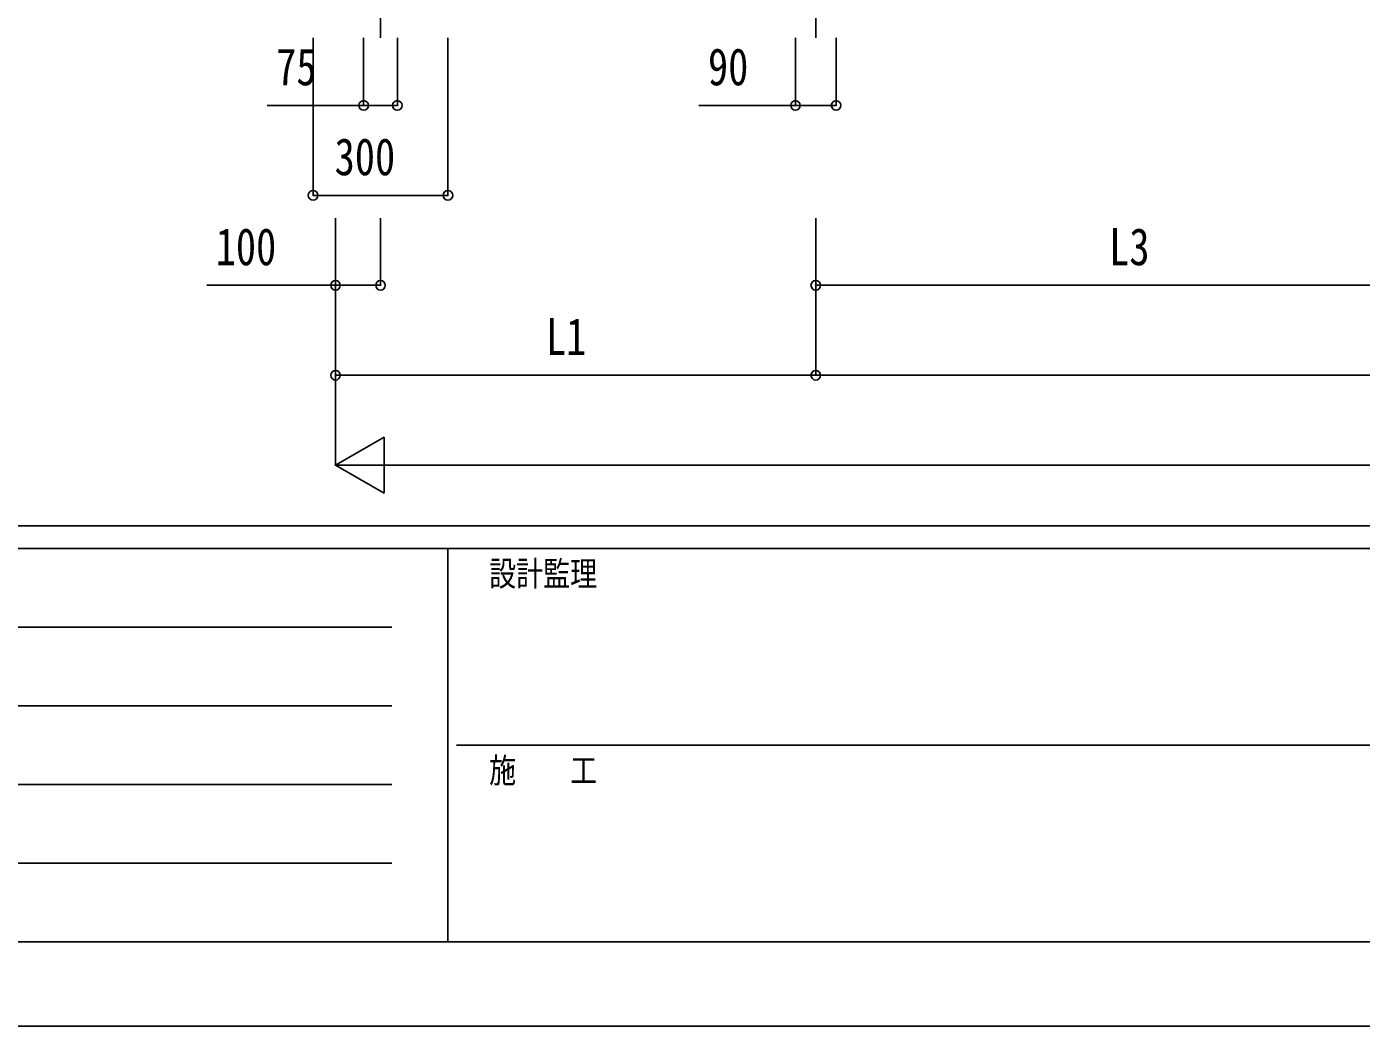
# Model space of a CAD drawing. Units: millimetres, scale not verified. Extents: x -10512 to 10512, y -7425 to 7425.
# Drawn here: x -4199 to -1231, y -7425 to -5202 of the extents above; entities that cross this region are included whole.
import ezdxf
from ezdxf.enums import TextEntityAlignment as Align

# ---------------------------------------------------------------- set-up
doc = ezdxf.new("R2010")
doc.units = ezdxf.units.MM
doc.header["$LTSCALE"] = 30
for name, color, linetype in [('0-4_YKK_12', 2, 'Continuous'), ('0-6_YKK_D', 6, 'Continuous'), ('0-7_YKK_ZWAK', 7, 'Continuous')]:
    doc.layers.add(name, color=color, linetype=linetype)
doc.styles.add('ＭＳ ゴシック', font='')
doc.styles.get('ＭＳ ゴシック').set_extended_font_data('MS Gothic')

msp = doc.modelspace()

# ---------------------------------------------------------------- linework, layer by layer
at = {"layer": '0-4_YKK_12'}
for p, q in [((-2444.42, -5227.5), (-2444.42, -1638.91)), ((-3412.42, -5227.5), (-3412.41, -1980))]:
    msp.add_line(p, q, dxfattribs=at)
at = {"layer": '0-6_YKK_D'}
for p, q in [((-3562.42, -5227.5), (-3562.42, -5578.5)), ((-3449.92, -5227.5), (-3449.92, -5378.5)), ((-3374.92, -5227.5), (-3374.92, -5378.5)), ((-3262.42, -5227.5), (-3262.42, -5578.5)), ((-2489.62, -5227.5), (-2489.62, -5378.5)), ((-2399.22, -5227.5), (-2399.22, -5378.5)), ((-3262.42, -5577.5), (-3562.42, -5577.5)), ((-3512.42, -5628.5), (-3512.42, -5978.5)), ((-3512.42, -5628.5), (-3512.42, -5778.5)), ((-3512.42, -5628.5), (-3512.42, -6178.5)), ((-3412.42, -5628.5), (-3412.42, -5778.5)), ((-2444.42, -5628.5), (-2444.42, -5978.5)), ((-2444.42, -5628.5), (-2444.42, -5978.5)), ((-2444.42, -5628.5), (-2444.42, -5778.5)), ((-2444.42, -5777.5), (-1007.42, -5777.5)), ((-3512.42, -5977.5), (-2444.42, -5977.5)), ((-2444.42, -5977.5), (429.58, -5977.5)), ((-3512.42, -6177.5), (-3404.16, -6115)), ((-3404.16, -6240), (-3404.16, -6115)), ((-3512.42, -6177.5), (-3404.16, -6240)), ((-3512.42, -6177.5), (-3295.91, -6177.5)), ((-3387.42, -6177.5), (1372.58, -6177.5))]:
    msp.add_line(p, q, dxfattribs=at)
for points in [[(-3374.92, -5377.5), (-3449.92, -5377.5), (-3664.42, -5377.5)], [(-2399.22, -5377.5), (-2489.62, -5377.5), (-2704.12, -5377.5)], [(-3412.42, -5777.5), (-3512.42, -5777.5), (-3798.92, -5777.5)]]:
    msp.add_lwpolyline(points, dxfattribs=at)
for centre in [(-3449.92, -5377.5), (-3374.92, -5377.5), (-2489.62, -5377.5), (-2399.22, -5377.5), (-3562.42, -5577.5), (-3262.42, -5577.5), (-3512.42, -5777.5), (-3412.42, -5777.5), (-2444.42, -5777.5), (-3512.42, -5977.5), (-2444.42, -5977.5), (-2444.42, -5977.5)]:
    msp.add_circle(centre, 10.62, dxfattribs=at)
at = {"layer": '0-7_YKK_ZWAK'}
for p, q in [((9737.55, -6312.5), (-9762.45, -6312.5)), ((-3262.45, -6362.5), (-9762.45, -6362.5)), ((-3262.45, -6362.5), (-3262.45, -7237.5)), ((-12.45, -6362.5), (-3262.45, -6362.5)), ((-9656.2, -6537.5), (-3387.45, -6537.5)), ((-9656.2, -6712.5), (-3387.45, -6712.5)), ((-3243.7, -6800), (-12.45, -6800)), ((-9656.2, -6887.5), (-3387.45, -6887.5)), ((-9656.2, -7062.5), (-3387.45, -7062.5)), ((-9762.45, -7237.5), (-3262.45, -7237.5)), ((-3262.45, -7237.5), (-12.45, -7237.5))]:
    msp.add_line(p, q, dxfattribs=at)
msp.add_lwpolyline([(-10512.5, -7425), (10512.5, -7425), (10512.5, 7425), (-10512.5, 7425)], close=True, dxfattribs=at)

# ---------------------------------------------------------------- texts
at = {"layer": '0-6_YKK_D', "style": 'ＭＳ ゴシック', "width": 0.8}
for s, p in [('75', (-3644.42, -5357.5)), ('90', (-2684.12, -5357.5)), ('300', (-3514.42, -5557.5)), ('100', (-3778.92, -5757.5)), ('L3', (-1791.92, -5757.5)), ('L1', (-3044.42, -5957.5))]:
    msp.add_text(s, height=82.48, dxfattribs=at).set_placement(p, align=Align.BOTTOM_LEFT)
at = {"layer": '0-7_YKK_ZWAK', "style": 'ＭＳ ゴシック', "width": 0.8}
for s, p in [('設計監理', (-3170.78, -6462.5)), ('施\u3000\u3000工', (-3170.78, -6900))]:
    msp.add_text(s, height=54.99, dxfattribs=at).set_placement(p, align=Align.BOTTOM_LEFT)

doc.saveas('drawing.dxf')
